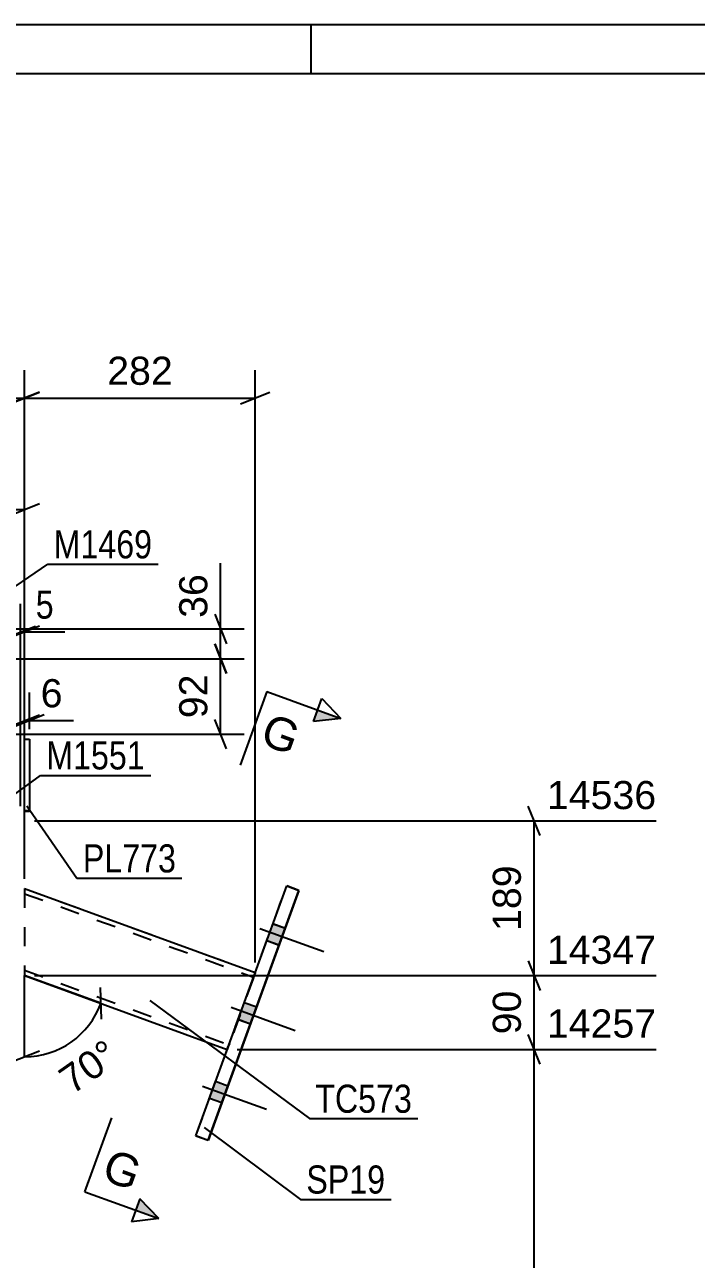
# Model space of a CAD drawing. Header units: millimetres. Extents: x -130 to 464, y -183 to 237.
# Drawn here: x 224.6 to 293, y 110.9 to 236.6 of the extents above; entities that cross this region are included whole.
import ezdxf

# ---------------------------------------------------------------- set-up
doc = ezdxf.new("R2010")
doc.units = ezdxf.units.MM
doc.linetypes.add('DXK_LINE_DOT2', pattern=[3.9198, 1.9599, -1.9599])
doc.styles.add('Arial', font='ARIAL.TTF', dxfattribs={"height": 0.2})
doc.styles.add('Arial Narrow', font='ARIALN.TTF', dxfattribs={"height": 0.2})

# ---------------------------------------------------------------- blocks, each defined once
blk = doc.blocks.new('Unknown-284929128-1132')
at = {"color": 5, "linetype": 'Continuous'}
for p, q in [((463.79, 236.61), (-130.21, 236.61)), ((253.79, 231.61), (253.79, 236.61)), ((458.79, 231.61), (-125.21, 231.61))]:
    blk.add_line(p, q, dxfattribs=at)
blk = doc.blocks.new('Part-284929128-3193 - 3003')
at = {"color": 2, "linetype": 'Continuous'}
for p, q in [((224.59, 163.85), (225.09, 163.85)), ((225.09, 163.85), (225.09, 156.52)), ((225.09, 156.52), (224.59, 156.52)), ((224.59, 156.51), (225.09, 156.51))]:
    blk.add_line(p, q, dxfattribs=at)
at = {"color": 7, "linetype": 'DXK_LINE_DOT2'}
for p, q in [((224.59, 156.51), (224.59, 163.85)), ((224.59, 163.85), (225.09, 163.85)), ((224.59, 156.52), (224.59, 156.51)), ((225.09, 156.51), (225.09, 156.52)), ((225.09, 156.52), (225.09, 156.51))]:
    blk.add_line(p, q, dxfattribs=at)
blk = doc.blocks.new('Part-284929128-3166 - 3003')
at = {"color": 2, "linetype": 'Continuous'}
for p, q in [((242.03, 123.43), (251.29, 148.88)), ((243.28, 122.98), (252.54, 148.43)), ((252.54, 148.42), (243.28, 122.97)), ((252.54, 148.43), (251.29, 148.88)), ((252.54, 148.42), (252.54, 148.43)), ((252.54, 148.42), (252.54, 148.42)), ((243.28, 122.97), (242.03, 123.43)), ((242.03, 123.43), (242.03, 123.43)), ((242.03, 123.43), (242.03, 123.43)), ((242.03, 123.43), (243.28, 122.98)), ((243.28, 122.97), (243.28, 122.98))]:
    blk.add_line(p, q, dxfattribs=at)
at = {"color": 7, "linetype": 'DXK_LINE_DOT2'}
for p, q in [((242.03, 123.43), (251.29, 148.88)), ((251.29, 148.88), (252.54, 148.42)), ((251.29, 148.88), (251.29, 148.88))]:
    blk.add_line(p, q, dxfattribs=at)
blk = doc.blocks.new('Part-284929128-3102 - 3003')
at = {"color": 2, "linetype": 'Continuous'}
for p, q in [((224.59, 148.62), (248.08, 140.07)), ((224.59, 139.75), (245.23, 132.24)), ((224.59, 139.75), (245.23, 132.24))]:
    blk.add_line(p, q, dxfattribs=at)
at = {"color": 7, "linetype": 'DXK_LINE_DOT2'}
for p, q in [((224.59, 148.62), (224.59, 139.75)), ((224.59, 148.62), (248.08, 140.07)), ((224.59, 148.09), (247.91, 139.6)), ((224.59, 148.09), (247.91, 139.6)), ((224.59, 140.29), (245.41, 132.71)), ((224.59, 140.29), (245.41, 132.71)), ((247.98, 139.8), (247.87, 139.49)), ((247.87, 139.49), (247.98, 139.8)), ((247.9, 139.57), (247.91, 139.6)), ((247.91, 139.6), (247.9, 139.57)), ((247.91, 139.6), (247.91, 139.6)), ((248.06, 140), (247.98, 139.8)), ((247.98, 139.8), (248.06, 140)), ((248.08, 140.07), (248.06, 140)), ((248.06, 140), (248.08, 140.07)), ((248.08, 140.07), (248.08, 140.07)), ((247.87, 139.49), (245.42, 132.75)), ((247.87, 139.49), (245.45, 132.82)), ((247.86, 139.46), (245.46, 132.85)), ((247.86, 139.47), (245.51, 133)), ((247.86, 139.47), (247.9, 139.57)), ((247.9, 139.57), (247.86, 139.46)), ((245.26, 132.31), (245.23, 132.24)), ((245.23, 132.24), (245.26, 132.31)), ((245.23, 132.24), (245.23, 132.24)), ((245.23, 132.24), (245.23, 132.24)), ((245.33, 132.52), (245.26, 132.31)), ((245.26, 132.31), (245.33, 132.52)), ((245.45, 132.82), (245.33, 132.52)), ((245.33, 132.52), (245.42, 132.75)), ((245.42, 132.75), (245.41, 132.71)), ((245.41, 132.71), (245.42, 132.75)), ((245.41, 132.71), (245.41, 132.71)), ((245.46, 132.85), (245.42, 132.75)), ((245.42, 132.75), (245.46, 132.85)), ((245.46, 132.85), (245.51, 133))]:
    blk.add_line(p, q, dxfattribs=at)
blk = doc.blocks.new('Bolt-284929128-3103 - 3003')
at = {"linetype": 'Continuous'}
for points in [[(250.52, 142.87), (251.15, 144.59), (249.89, 145.05), (249.27, 143.32)], [(250.52, 142.87), (251.15, 144.59), (249.89, 145.04), (249.27, 143.32)], [(250.52, 142.86), (251.15, 144.59), (249.89, 145.04), (249.27, 143.32)], [(247.6, 134.84), (248.23, 136.56), (246.97, 137.02), (246.35, 135.3)], [(247.6, 134.84), (248.23, 136.56), (246.97, 137.02), (246.35, 135.29)], [(244.68, 126.81), (245.3, 128.54), (244.05, 128.99), (243.42, 127.27)], [(244.68, 126.81), (245.3, 128.54), (244.05, 128.99), (243.42, 127.27)], [(244.68, 126.81), (245.3, 128.53), (244.05, 128.99), (243.42, 127.27)]]:
    blk.add_hatch(color=1, dxfattribs=at).paths.add_polyline_path(points)
at = {"color": 1, "linetype": 'Continuous'}
for p, q in [((249.89, 145.05), (251.15, 144.59)), ((249.89, 145.04), (251.15, 144.59)), ((249.89, 145.04), (251.15, 144.59)), ((248.56, 144.56), (255.06, 142.19)), ((248.56, 144.55), (255.06, 142.19)), ((248.56, 144.55), (255.06, 142.19)), ((249.27, 143.32), (250.52, 142.87)), ((249.27, 143.32), (250.52, 142.87)), ((249.27, 143.32), (250.52, 142.86)), ((245.64, 136.53), (252.14, 134.16)), ((245.64, 136.53), (252.14, 134.16)), ((246.97, 137.02), (248.23, 136.56)), ((246.97, 137.02), (248.23, 136.56)), ((246.35, 135.3), (247.6, 134.84)), ((246.35, 135.29), (247.6, 134.84)), ((242.72, 128.5), (249.22, 126.14)), ((242.72, 128.5), (249.22, 126.13)), ((242.72, 128.5), (249.22, 126.13)), ((244.05, 128.99), (245.3, 128.54)), ((244.05, 128.99), (245.3, 128.54)), ((244.05, 128.99), (245.3, 128.53)), ((243.42, 127.27), (244.68, 126.81)), ((243.42, 127.27), (244.68, 126.81)), ((243.42, 127.27), (244.68, 126.81))]:
    blk.add_line(p, q, dxfattribs=at)
blk = doc.blocks.new('AngleDimension-284929128-3202 - 3003')
at = {"color": 7, "linetype": 'Continuous'}
for p, q in [((232.35, 136.93), (224.59, 139.75)), ((224.59, 131.49), (224.59, 139.75)), ((225.53, 139.41), (232.35, 136.93)), ((232.3, 138.54), (232.4, 135.31)), ((223.09, 130.89), (226.09, 132.09))]:
    blk.add_line(p, q, dxfattribs=at)
blk.add_arc((224.59, 139.75), 8.26, 270, 340, dxfattribs=at)
at = {"color": 0}
blk.add_wipeout([(235.22, 130.89), (232.81, 134.33), (226.88, 130.17), (229.29, 126.73)], dxfattribs=at)
at = {"color": 3, "style": 'Arial'}
blk.add_text('70°', height=2.865, rotation=35.002, dxfattribs=at).set_placement((229.43, 127.57))
blk = doc.blocks.new('StraightDimension-284929128-3214 - 3003')
at = {"color": 7, "linetype": 'Continuous'}
for p, q in [((224.18, 157.02), (224.18, 177.61)), ((224.59, 156.52), (224.59, 177.61)), ((222.68, 174.16), (225.68, 175.36)), ((226.09, 175.36), (223.09, 174.16)), ((224.18, 174.76), (224.59, 174.76)), ((224.59, 174.76), (228.67, 174.76)), ((224.59, 174.76), (228.67, 174.76))]:
    blk.add_line(p, q, dxfattribs=at)
at = {"color": 0}
blk.add_wipeout([(228.15, 175.51), (228.15, 179.71), (225.12, 179.71), (225.12, 175.51)], dxfattribs=at)
at = {"color": 3, "style": 'Arial Narrow'}
blk.add_text('5', height=2.86, dxfattribs=at).set_placement((225.72, 176.11))
blk = doc.blocks.new('StraightDimension-284929128-3230 - 3003')
at = {"color": 7, "linetype": 'Continuous'}
for p, q in [((224.59, 165.35), (224.59, 168.58)), ((225.09, 164.85), (225.09, 168.58)), ((223.09, 165.13), (226.09, 166.33)), ((226.59, 166.33), (223.59, 165.13)), ((224.59, 165.73), (225.09, 165.73)), ((225.09, 165.73), (229.57, 165.73)), ((225.09, 165.73), (229.57, 165.73))]:
    blk.add_line(p, q, dxfattribs=at)
at = {"color": 0}
blk.add_wipeout([(229.04, 166.48), (229.04, 170.68), (225.62, 170.68), (225.62, 166.48)], dxfattribs=at)
at = {"color": 3, "style": 'Arial'}
blk.add_text('6', height=2.87, dxfattribs=at).set_placement((226.22, 167.08))
blk = doc.blocks.new('StraightDimension-284929128-3268 - 3003')
at = {"color": 7, "linetype": 'Continuous'}
for p, q in [((209.71, 174.55), (209.71, 190.08)), ((224.59, 165.35), (224.59, 190.08)), ((211.21, 187.83), (208.21, 186.63)), ((223.09, 186.63), (226.09, 187.83)), ((209.71, 187.23), (224.59, 187.23))]:
    blk.add_line(p, q, dxfattribs=at)
at = {"color": 0}
blk.add_wipeout([(221.09, 187.98), (221.09, 192.18), (213.22, 192.18), (213.22, 187.98)], dxfattribs=at)
at = {"color": 3, "style": 'Arial'}
blk.add_text('179', height=2.865, dxfattribs=at).set_placement((213.82, 188.58))
blk = doc.blocks.new('StraightDimension-284929128-3288 - 3003')
at = {"color": 7, "linetype": 'Continuous'}
for p, q in [((277.1, 154.01), (275.9, 157.01)), ((225.59, 155.51), (288.92, 155.51)), ((276.5, 139.75), (276.5, 155.51)), ((275.9, 141.25), (277.1, 138.25)), ((225.59, 139.75), (288.92, 139.75))]:
    blk.add_line(p, q, dxfattribs=at)
at = {"color": 0}
blk.add_wipeout([(275.75, 151.57), (271.55, 151.57), (271.55, 143.7), (275.75, 143.7)], dxfattribs=at)
at = {"color": 3, "style": 'Arial'}
blk.add_text('189', height=2.865, rotation=90.0002, dxfattribs=at).set_placement((275.15, 144.3))
at = {"color": 0, "linetype": 'Continuous'}
blk.add_wipeout([(289.52, 156.11), (289.52, 160.31), (277.2, 160.31), (277.2, 156.11)], dxfattribs=at)
at = {"color": 3, "linetype": 'Continuous', "style": 'Arial'}
blk.add_text('14536', height=2.865, dxfattribs=at).set_placement((277.8, 156.71))
blk = doc.blocks.new('StraightDimension-284929128-3305 - 3003')
at = {"color": 7, "linetype": 'Continuous'}
for p, q in [((275.9, 141.25), (277.1, 138.25)), ((225.59, 139.75), (288.92, 139.75)), ((276.5, 132.24), (276.5, 139.75)), ((277.1, 130.74), (275.9, 133.74)), ((246.23, 132.24), (288.92, 132.24))]:
    blk.add_line(p, q, dxfattribs=at)
at = {"color": 0, "linetype": 'Continuous'}
blk.add_wipeout([(289.52, 140.35), (289.52, 144.55), (277.2, 144.55), (277.2, 140.35)], dxfattribs=at)
at = {"color": 0}
blk.add_wipeout([(275.75, 138.82), (271.55, 138.82), (271.55, 133.17), (275.75, 133.17)], dxfattribs=at)
at = {"color": 3, "linetype": 'Continuous', "style": 'Arial'}
blk.add_text('14347', height=2.865, dxfattribs=at).set_placement((277.8, 140.95))
at = {"color": 3, "style": 'Arial'}
blk.add_text('90', height=2.865, rotation=90.0002, dxfattribs=at).set_placement((275.15, 133.77))
blk = doc.blocks.new('StraightDimension-284929128-3320 - 3003')
at = {"color": 7, "linetype": 'Continuous'}
for p, q in [((277.1, 130.74), (275.9, 133.74)), ((246.23, 132.24), (288.92, 132.24)), ((276.5, 61.13), (276.5, 132.24)), ((275.9, 62.63), (277.1, 59.63)), ((225.59, 61.13), (288.92, 61.13))]:
    blk.add_line(p, q, dxfattribs=at)
at = {"color": 0}
blk.add_wipeout([(275.75, 101.73), (271.55, 101.73), (271.55, 91.64), (275.75, 91.64)], dxfattribs=at)
at = {"color": 3, "style": 'Arial'}
blk.add_text('3275', height=2.865, rotation=90.0002, dxfattribs=at).set_placement((275.15, 92.24))
at = {"color": 0, "linetype": 'Continuous'}
blk.add_wipeout([(289.52, 132.84), (289.52, 137.04), (277.2, 137.04), (277.2, 132.84)], dxfattribs=at)
at = {"color": 3, "linetype": 'Continuous', "style": 'Arial'}
blk.add_text('14257', height=2.865, dxfattribs=at).set_placement((277.8, 133.44))
blk = doc.blocks.new('StraightDimension-284929128-3482 - 3003')
at = {"color": 7, "linetype": 'Continuous'}
for p, q in [((182.93, 150), (182.93, 201.43)), ((224.59, 149.62), (224.59, 201.43)), ((184.43, 199.18), (181.43, 197.98)), ((223.09, 197.98), (226.09, 199.18)), ((182.93, 198.58), (224.59, 198.58))]:
    blk.add_line(p, q, dxfattribs=at)
at = {"color": 0}
blk.add_wipeout([(207.69, 199.33), (207.69, 203.53), (199.82, 203.53), (199.82, 199.33)], dxfattribs=at)
at = {"color": 3, "style": 'Arial'}
blk.add_text('500', height=2.865, dxfattribs=at).set_placement((200.42, 199.93))
blk = doc.blocks.new('StraightDimension-284929128-3502 - 3003')
at = {"color": 7, "linetype": 'Continuous'}
for p, q in [((224.59, 149.62), (224.59, 201.43)), ((248.08, 141.07), (248.08, 201.43)), ((226.09, 199.18), (223.09, 197.98)), ((246.58, 197.98), (249.58, 199.18)), ((224.59, 198.58), (248.08, 198.58))]:
    blk.add_line(p, q, dxfattribs=at)
at = {"color": 0}
blk.add_wipeout([(240.27, 199.33), (240.27, 203.53), (232.4, 203.53), (232.4, 199.33)], dxfattribs=at)
at = {"color": 3, "style": 'Arial'}
blk.add_text('282', height=2.865, dxfattribs=at).set_placement((233, 199.93))
blk = doc.blocks.new('StraightDimension-284929128-5985 - 3003')
at = {"color": 7, "linetype": 'Continuous'}
for p, q in [((244.55, 175.06), (244.55, 181.76)), ((244.55, 175.06), (244.55, 181.76)), ((243.95, 176.56), (245.15, 173.56)), ((206.55, 175.06), (246.95, 175.06)), ((244.55, 172.03), (244.55, 175.06)), ((245.15, 170.53), (243.95, 173.53)), ((214.88, 172.03), (246.95, 172.03))]:
    blk.add_line(p, q, dxfattribs=at)
at = {"color": 0}
blk.add_wipeout([(243.8, 181.24), (239.6, 181.24), (239.6, 175.59), (243.8, 175.59)], dxfattribs=at)
at = {"color": 3, "style": 'Arial'}
blk.add_text('36', height=2.865, rotation=90.0002, dxfattribs=at).set_placement((243.2, 176.19))
blk = doc.blocks.new('StraightDimension-284929128-5986 - 3003')
at = {"color": 7, "linetype": 'Continuous'}
for p, q in [((243.95, 173.53), (245.15, 170.53)), ((214.88, 172.03), (246.95, 172.03)), ((244.55, 164.35), (244.55, 172.03)), ((245.15, 162.85), (243.95, 165.85)), ((214.88, 164.35), (246.95, 164.35))]:
    blk.add_line(p, q, dxfattribs=at)
at = {"color": 0}
blk.add_wipeout([(243.8, 171.01), (239.6, 171.01), (239.6, 165.37), (243.8, 165.37)], dxfattribs=at)
at = {"color": 3, "style": 'Arial'}
blk.add_text('92', height=2.865, rotation=90.0002, dxfattribs=at).set_placement((243.2, 165.97))
blk = doc.blocks.new('Mark-284929128-3016 - 3003')
at = {"color": 0}
blk.add_wipeout([(237.59, 182.25), (237.59, 185.25), (227.54, 185.25), (227.54, 182.25)], dxfattribs=at)
blk.add_wipeout([(237.59, 182.25), (237.59, 185.25), (227.54, 185.25), (227.54, 182.25)], dxfattribs=at)
at = {"color": 30, "linetype": 'Continuous'}
for p, q in [((210.54, 170.51), (226.94, 181.65)), ((226.94, 181.65), (238.19, 181.65))]:
    blk.add_line(p, q, dxfattribs=at)
at = {"color": 3, "style": 'Arial Narrow'}
blk.add_text('M1469', height=2.863, dxfattribs=at).set_placement((227.54, 182.25))
blk = doc.blocks.new('SectionMark-284929128-3514 - 3003')
at = {"linetype": 'Continuous'}
for points in [[(254.02, 165.63), (254.44, 166.8), (256.79, 165.95)], [(235.9, 115.86), (236.33, 117.03), (238.25, 115)]]:
    blk.add_hatch(color=6, dxfattribs=at).paths.add_polyline_path(points)
at = {"color": 6, "linetype": 'Continuous'}
for p, q in [((254.02, 165.63), (254.87, 167.98)), ((254.87, 167.98), (256.79, 165.95)), ((256.79, 165.95), (254.02, 165.63)), ((236.33, 117.03), (235.47, 114.68)), ((238.25, 115), (236.33, 117.03)), ((238.25, 115), (235.47, 114.68))]:
    blk.add_line(p, q, dxfattribs=at)
at = {"color": 0, "linetype": 'Continuous'}
for points in [[(251.83, 162.17), (253.03, 165.46), (249.62, 166.7), (248.42, 163.41)], [(235.68, 117.8), (236.88, 121.09), (233.47, 122.33), (232.27, 119.04)]]:
    blk.add_wipeout(points, dxfattribs=at)
at = {"color": 6, "linetype": 'Continuous'}
for p, q in [((249.27, 168.68), (246.54, 161.17)), ((249.27, 168.68), (256.79, 165.95)), ((230.73, 117.74), (233.47, 125.26)), ((230.73, 117.74), (238.25, 115))]:
    blk.add_line(p, q, dxfattribs=at)
at = {"color": 3, "linetype": 'Continuous', "style": 'Arial'}
for p in [(248.42, 163.41), (232.27, 119.04)]:
    blk.add_text('G', height=3.34, rotation=-20.002, dxfattribs=at).set_placement(p)
blk = doc.blocks.new('Mark-284929128-3040 - 3003')
at = {"color": 0}
blk.add_wipeout([(236.84, 160.75), (236.84, 163.75), (226.79, 163.75), (226.79, 160.75)], dxfattribs=at)
blk.add_wipeout([(236.84, 160.75), (236.84, 163.75), (226.79, 163.75), (226.79, 160.75)], dxfattribs=at)
at = {"color": 30, "linetype": 'Continuous'}
for p, q in [((221.94, 157.04), (226.19, 160.15)), ((226.19, 160.15), (237.44, 160.15))]:
    blk.add_line(p, q, dxfattribs=at)
at = {"color": 3, "style": 'Arial Narrow'}
blk.add_text('M1551', height=2.863, dxfattribs=at).set_placement((226.79, 160.75))
blk = doc.blocks.new('Mark-284929128-3162 - 3003')
at = {"color": 0}
blk.add_wipeout([(261.33, 117.55), (261.33, 120.55), (253.29, 120.55), (253.29, 117.55)], dxfattribs=at)
blk.add_wipeout([(261.33, 117.55), (261.33, 120.55), (253.29, 120.55), (253.29, 117.55)], dxfattribs=at)
at = {"color": 30, "linetype": 'Continuous'}
for p, q in [((242.88, 124.29), (252.69, 116.95)), ((252.69, 116.95), (261.93, 116.95))]:
    blk.add_line(p, q, dxfattribs=at)
at = {"color": 3, "style": 'Arial Narrow'}
blk.add_text('SP19', height=2.863, dxfattribs=at).set_placement((253.29, 117.55))
blk = doc.blocks.new('Mark-284929128-3098 - 3003')
at = {"color": 0}
blk.add_wipeout([(264.06, 125.78), (264.06, 128.78), (254.2, 128.78), (254.2, 125.78)], dxfattribs=at)
blk.add_wipeout([(264.06, 125.78), (264.06, 128.78), (254.2, 128.78), (254.2, 125.78)], dxfattribs=at)
at = {"color": 30, "linetype": 'Continuous'}
for p, q in [((237.34, 137.23), (253.6, 125.18)), ((253.6, 125.18), (264.66, 125.18))]:
    blk.add_line(p, q, dxfattribs=at)
at = {"color": 3, "style": 'Arial Narrow'}
blk.add_text('TC573', height=2.863, dxfattribs=at).set_placement((254.2, 125.78))
blk = doc.blocks.new('Mark-284929128-6025 - 3003')
at = {"color": 0}
blk.add_wipeout([(240.02, 150.26), (240.02, 153.26), (230.52, 153.26), (230.52, 150.26)], dxfattribs=at)
blk.add_wipeout([(240.02, 150.26), (240.02, 153.26), (230.52, 153.26), (230.52, 150.26)], dxfattribs=at)
at = {"color": 30, "linetype": 'Continuous'}
for p, q in [((224.8, 157.06), (229.92, 149.66)), ((229.92, 149.66), (240.62, 149.66))]:
    blk.add_line(p, q, dxfattribs=at)
at = {"color": 3, "style": 'Arial Narrow'}
blk.add_text('PL773', height=2.863, dxfattribs=at).set_placement((230.52, 150.26))

msp = doc.modelspace()

# ---------------------------------------------------------------- block references
for name in ['Unknown-284929128-1132', 'Part-284929128-3193 - 3003', 'Part-284929128-3102 - 3003', 'Part-284929128-3166 - 3003', 'Bolt-284929128-3103 - 3003']:
    msp.add_blockref(name, (0, 0))

# ---------------------------------------------------------------- next in the draw order: block references
for name in ['StraightDimension-284929128-3214 - 3003', 'AngleDimension-284929128-3202 - 3003']:
    msp.add_blockref(name, (0, 0))

# ---------------------------------------------------------------- next in the draw order: block references
for name in ['StraightDimension-284929128-3230 - 3003', 'StraightDimension-284929128-3288 - 3003']:
    msp.add_blockref(name, (0, 0))

# ---------------------------------------------------------------- next in the draw order: block references
for name in ['StraightDimension-284929128-3268 - 3003', 'StraightDimension-284929128-3305 - 3003']:
    msp.add_blockref(name, (0, 0))

# ---------------------------------------------------------------- next in the draw order: block references
for name in ['StraightDimension-284929128-3482 - 3003', 'StraightDimension-284929128-3320 - 3003']:
    msp.add_blockref(name, (0, 0))

# ---------------------------------------------------------------- next in the draw order: block references
msp.add_blockref('StraightDimension-284929128-3502 - 3003', (0, 0))

# ---------------------------------------------------------------- next in the draw order: block references
msp.add_blockref('StraightDimension-284929128-5985 - 3003', (0, 0))

# ---------------------------------------------------------------- next in the draw order: block references
msp.add_blockref('StraightDimension-284929128-5986 - 3003', (0, 0))

# ---------------------------------------------------------------- next in the draw order: block references
for name in ['Mark-284929128-3016 - 3003', 'SectionMark-284929128-3514 - 3003']:
    msp.add_blockref(name, (0, 0))

# ---------------------------------------------------------------- next in the draw order: block references
for name in ['Mark-284929128-3040 - 3003', 'Mark-284929128-3098 - 3003', 'Mark-284929128-3162 - 3003']:
    msp.add_blockref(name, (0, 0))

# ---------------------------------------------------------------- next in the draw order: block references
msp.add_blockref('Mark-284929128-6025 - 3003', (0, 0))

doc.saveas('drawing.dxf')
